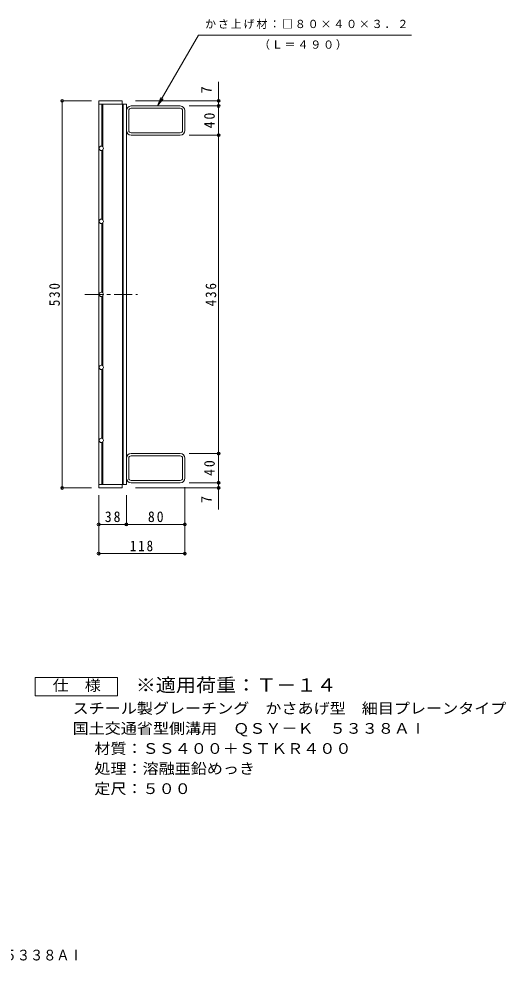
# Model space of a CAD drawing. Units: millimetres at full size, sheet at 1:5. Extents: x -569 to 765, y -687 to 644.
# Drawn here: x 98 to 765, y -687 to 606 of the extents above; entities that cross this region are included whole.
import ezdxf
from ezdxf.enums import TextEntityAlignment as Align

# ---------------------------------------------------------------- set-up
doc = ezdxf.new("R2010")
doc.units = ezdxf.units.MM
doc.header["$LTSCALE"] = 5
doc.header["$PDMODE"] = 32
doc.header["$PDSIZE"] = 4
doc.linetypes.add('CHAIN1', pattern=[8, 5, -1, 1, -1])
for name, color, linetype, lineweight in [('A-1_ピット', 2, 'Continuous', 9), ('A-2_蓋', 3, 'Continuous', 9), ('A-4_寸法', 7, 'Continuous', 9), ('A-5_仕様文', 7, 'Continuous', 9), ('F-5_F-5ﾚｲﾔ', 2, 'Continuous', 9)]:
    doc.layers.add(name, color=color, linetype=linetype, lineweight=lineweight)
doc.styles.add('ＭＳ ゴシック', font='')
doc.styles.get('ＭＳ ゴシック').set_extended_font_data('MS Gothic')

msp = doc.modelspace()

# ---------------------------------------------------------------- linework, layer by layer
at = {"layer": 'A-1_ピット'}
for p, q in [((248.552, 453.116), (248.552, 480.316)), ((318.952, 486.716), (251.752, 486.716)), ((318.952, 483.516), (251.752, 483.516)), ((322.152, 453.116), (322.152, 480.316)), ((325.352, 453.116), (325.352, 480.316)), ((251.752, 449.916), (318.952, 449.916)), ((318.952, 446.716), (251.752, 446.716)), ((248.552, 4.316), (248.552, -22.884)), ((318.952, 10.716), (251.752, 10.716)), ((251.752, 7.516), (318.952, 7.516)), ((322.152, 4.316), (322.152, -22.884)), ((325.352, 4.316), (325.352, -22.884)), ((318.952, -26.084), (251.752, -26.084)), ((318.952, -29.284), (251.752, -29.284))]:
    msp.add_line(p, q, dxfattribs=at)
for centre, radius, start, end in [((251.752, 480.316), 6.4, 90, 180), ((251.752, 480.316), 3.2, 90, 180), ((318.952, 480.316), 6.4, 0, 90), ((318.952, 480.316), 3.2, 0, 90), ((251.752, 453.116), 6.4, 180, 270), ((251.752, 453.116), 3.2, 180, 270), ((318.952, 453.116), 6.4, 270, 0), ((318.952, 453.116), 3.2, 270, 0), ((251.752, 4.316), 6.4, 90, 180), ((251.752, 4.316), 3.2, 90, 180), ((318.952, 4.316), 6.4, 0, 90), ((318.952, 4.316), 3.2, 0, 90), ((251.752, -22.884), 6.4, 180, 270), ((251.752, -22.884), 3.2, 180, 270), ((318.952, -22.884), 3.2, 270, 0), ((318.952, -22.884), 6.4, 270, 0)]:
    msp.add_arc(centre, radius, start, end, dxfattribs=at)
at = {"layer": 'A-2_蓋'}
for p, q in [((207.352, 493.716), (207.352, -36.284)), ((207.352, 489.216), (245.352, 489.216)), ((211.852, 489.216), (211.852, 431.544)), ((212.852, 489.216), (212.852, 430.952)), ((239.852, 489.216), (239.852, -31.784)), ((240.852, 489.216), (240.852, -31.784)), ((245.352, 489.216), (245.352, -31.784)), ((211.852, 425.888), (211.852, 331.544)), ((212.852, 426.48), (212.852, 330.952)), ((211.852, 325.888), (211.852, 231.544)), ((212.852, 326.48), (212.852, 230.952)), ((211.852, 225.888), (211.852, 131.544)), ((212.852, 226.48), (212.852, 130.952)), ((211.852, 125.888), (211.852, 31.544)), ((212.852, 126.48), (212.852, 30.952)), ((211.852, 25.888), (211.852, -31.784)), ((212.852, 26.48), (212.852, -31.784)), ((207.352, -31.784), (245.352, -31.784)), ((207.352, -36.284), (239.352, -36.284)), ((239.352, -31.784), (239.352, -36.284))]:
    msp.add_line(p, q, dxfattribs=at)
at = {"layer": 'A-2_蓋', "linetype": 'CHAIN1'}
msp.add_line((188.382, 228.716), (260.354, 228.716), dxfattribs=at)
at = {"layer": 'A-2_蓋'}
msp.add_lwpolyline([(207.352, 493.716), (239.352, 493.716), (239.352, 489.216)], dxfattribs=at)
for centre in [(210.852, 428.716), (210.852, 328.716), (210.852, 228.716), (210.852, 128.716), (210.852, 28.716)]:
    msp.add_circle(centre, 3, dxfattribs=at)
at = {"layer": 'A-4_寸法'}
for p, q in [((371.452, -65.71), (371.452, 519.992)), ((197.352, 493.716), (155.852, 493.716)), ((157.352, -36.284), (157.352, 493.716)), ((257.852, 493.716), (372.952, 493.716)), ((331.452, 486.716), (372.952, 486.716)), ((331.452, 446.716), (372.952, 446.716)), ((331.452, 10.716), (372.952, 10.716)), ((197.352, -36.284), (155.852, -36.284)), ((257.852, -36.284), (372.952, -36.284)), ((325.352, -35.384), (325.352, -127.784)), ((331.452, -29.284), (372.952, -29.284)), ((207.352, -46.284), (207.352, -127.784)), ((245.352, -46.284), (245.352, -87.784)), ((207.352, -86.284), (325.352, -86.284)), ((207.352, -126.284), (325.352, -126.284))]:
    msp.add_line(p, q, dxfattribs=at)
for p in [(157.352, 493.716), (371.452, 493.716), (371.452, 486.716), (371.452, 446.716), (371.452, 10.716), (157.352, -36.284), (371.452, -29.284), (371.452, -36.284), (207.352, -86.284), (245.352, -86.284), (325.352, -86.284), (207.352, -126.284), (325.352, -126.284)]:
    msp.add_point(p, dxfattribs=at)
at = {"layer": 'A-5_仕様文'}
for p, q in [((287.852, 486.716), (343.855, 583.716)), ((343.855, 583.716), (635.729, 583.716)), ((287.852, 486.716), (292.636, 498.265)), ((287.852, 486.716), (295.462, 496.633))]:
    msp.add_line(p, q, dxfattribs=at)
at = {"layer": 'F-5_F-5ﾚｲﾔ'}
msp.add_lwpolyline([(120.571, -320.949), (120.571, -295.948), (233.071, -295.948), (233.071, -320.949)], close=True, dxfattribs=at)

# ---------------------------------------------------------------- texts
at = {"layer": 'A-4_寸法', "color": 2, "style": 'ＭＳ ゴシック'}
for p in [(366.452, 503.722), (366.452, -57.175)]:
    msp.add_text('7', height=14.66, rotation=90, dxfattribs=at).set_placement(p, align=Align.BOTTOM_LEFT)
at = {"layer": 'A-4_寸法', "color": 2, "char_height": 14.66, "attachment_point": 7, "rotation": 90, "style": 'ＭＳ ゴシック'}
for s, insert in [('\\T1.27;\\W0.95;40', (366.452, 456.091)), ('\\T1.27;\\W0.9;530', (154.352, 212.466)), ('\\T1.27;\\W0.9;436', (368.452, 212.466)), ('\\T1.27;\\W0.95;40', (366.452, -19.909))]:
    msp.add_mtext(s, dxfattribs=dict(at, insert=insert))
at = {"layer": 'A-4_寸法', "color": 2, "char_height": 14.66, "attachment_point": 7, "style": 'ＭＳ ゴシック'}
for s, insert in [('\\T1.27;\\W0.95;38', (215.727, -83.284)), ('\\T1.27;\\W0.95;80', (274.727, -83.284)), ('\\T1.27;\\W0.9;118', (250.102, -123.284))]:
    msp.add_mtext(s, dxfattribs=dict(at, insert=insert))
at = {"layer": 'A-5_仕様文', "char_height": 11, "attachment_point": 7, "style": 'ＭＳ ゴシック'}
for s, insert in [('\\T1.17;かさ上げ材：□８０×４０×３．２', (353.041, 592.191)), ('\\T1.17;（Ｌ＝４９０）', (426.859, 563.643))]:
    msp.add_mtext(s, dxfattribs=dict(at, insert=insert))
at = {"layer": 'F-5_F-5ﾚｲﾔ', "style": 'ＭＳ ゴシック'}
for s, width, p in [('仕\u3000様', 1.1, (144.321, -318.449)), ('スチール製グレーチング\u3000かさあげ型\u3000細目プレーンタイプ', 1.1, (171.615, -349.909)), ('国土交通省型側溝用\u3000ＱＳＹ－Ｋ\u3000５３３８ＡⅠ', 1.1, (171.615, -377.409)), ('材質：ＳＳ４００＋ＳＴＫＲ４００', 1.1, (201.472, -404.908)), ('処理：溶融亜鉛めっき', 1.1, (201.472, -432.408)), ('定尺：５００', 1.1, (201.472, -459.909)), ('国土交通省型側溝用\u3000ＱＳＹ－Ｋ\u3000５３３８ＡⅠ', 0.9, (-210.5, -687.804))]:
    msp.add_text(s, height=14.66, dxfattribs=dict(at, width=width)).set_placement(p, align=Align.BOTTOM_LEFT)
at = {"layer": 'F-5_F-5ﾚｲﾔ', "color": 3, "style": 'ＭＳ ゴシック', "width": 1.1}
msp.add_text('※適用荷重：Ｔ－１４', height=18.33, dxfattribs=at).set_placement((258.071, -320.949), align=Align.BOTTOM_LEFT)

doc.saveas('drawing.dxf')
